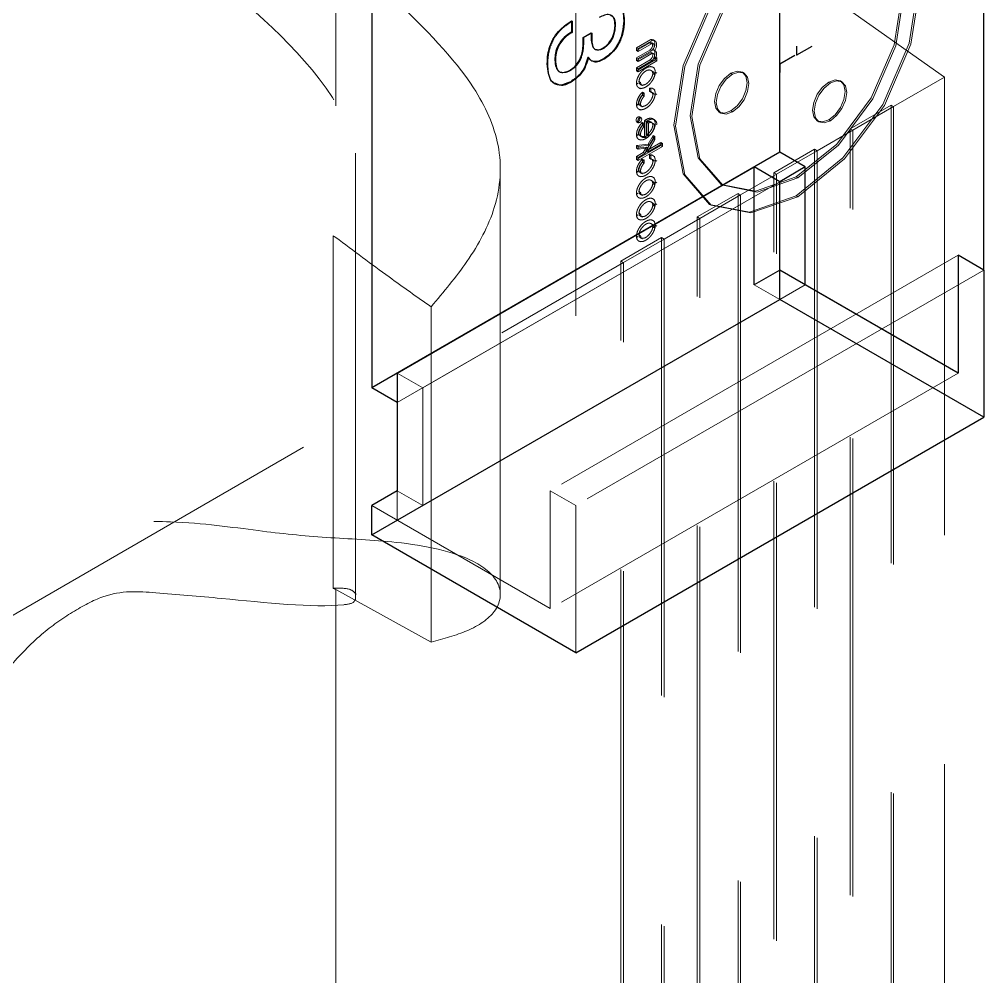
# Model space of a CAD drawing. Header units: millimetres. Extents: x 0 to 841, y 0 to 2287.
# Drawn here: x 584.614 to 587.288, y 232.459 to 235.114 of the extents above; entities that cross this region are included whole.
import ezdxf

# ---------------------------------------------------------------- set-up
doc = ezdxf.new("R2010")
doc.units = ezdxf.units.MM
doc.header["$PDSIZE"] = -1
doc.linetypes.add('HIDDEN', pattern=[1.905, 1.27, -0.635])

msp = doc.modelspace()

# ---------------------------------------------------------------- linework, layer by layer
at = {"color": 7, "linetype": 'Continuous', "lineweight": 25}
for p, q in [((586.7225, 234.7457), (586.7225, 236.5421)), ((587.2882, 234.4191), (587.2882, 236.2155)), ((585.5911, 235.8889), (585.5911, 234.0925)), ((586.1451, 235.1097), (586.1451, 235.079)), ((586.1451, 235.1097), (586.1465, 235.1089)), ((586.1465, 235.1089), (586.1465, 235.0781)), ((586.29, 235.1104), (586.2914, 235.1096)), ((586.1451, 235.079), (586.1465, 235.0781)), ((586.1776, 235.0642), (586.1996, 235.0769)), ((586.1996, 235.0769), (586.1996, 235.0609)), ((586.1996, 235.0769), (586.201, 235.0761)), ((586.201, 235.0761), (586.201, 235.0601)), ((586.1776, 235.0495), (586.1776, 235.0642)), ((586.1996, 235.0609), (586.201, 235.0601)), ((586.0988, 235.0013), (586.1002, 235.0005)), ((586.1915, 235.0094), (586.1903, 235.0087)), ((586.1903, 235.0087), (586.1917, 235.0079)), ((586.1929, 235.0085), (586.1917, 235.0079)), ((586.2355, 235.0053), (586.237, 235.0045)), ((586.1428, 234.9411), (586.1442, 234.9403)), ((586.7225, 234.7457), (585.5911, 234.0925)), ((586.7932, 234.7048), (586.7225, 234.7457)), ((585.6619, 234.1334), (586.6518, 234.7048)), ((586.6518, 234.3782), (586.6518, 234.7048)), ((586.7225, 234.664), (586.6518, 234.7048)), ((586.7932, 234.7048), (586.7225, 234.664)), ((586.7932, 234.3782), (586.7932, 234.7048)), ((586.7225, 234.419), (586.7225, 234.664)), ((587.2175, 234.4599), (587.2175, 234.1333)), ((587.2882, 234.4191), (587.2175, 234.4599)), ((586.7225, 234.419), (586.6518, 234.3782)), ((586.7225, 234.3374), (586.7225, 234.419)), ((587.2175, 234.1333), (586.7225, 234.419)), ((587.2882, 234.4191), (587.2882, 234.0108)), ((587.2175, 234.1333), (586.7932, 234.3782)), ((585.5911, 233.6843), (586.7225, 234.3374)), ((587.2882, 234.0108), (586.7225, 234.3374)), ((585.6619, 234.1334), (585.6619, 233.8067)), ((585.6619, 234.0517), (585.5911, 234.0925)), ((586.1568, 233.3577), (587.2882, 234.0108)), ((585.6619, 233.8067), (585.5911, 233.7659)), ((585.5911, 233.6843), (585.5911, 233.7659)), ((586.1568, 233.3577), (585.5911, 233.6843))]:
    msp.add_line(p, q, dxfattribs=at)
at = {"color": 7, "linetype": 'HIDDEN', "lineweight": 18}
for p, q in [((585.4913, 236.1443), (585.4913, 234.5094)), ((587.1798, 234.9539), (585.4913, 236.1443)), ((586.1568, 235.5624), (586.1568, 233.766)), ((586.179, 235.0634), (586.201, 235.0761)), ((586.2657, 235.0977), (586.2671, 235.0969)), ((586.1776, 235.0642), (586.179, 235.0634)), ((586.1776, 235.0495), (586.179, 235.0487)), ((586.179, 235.0487), (586.179, 235.0634)), ((586.3252, 235.0356), (586.3647, 235.0584)), ((586.3252, 235.0277), (586.362, 235.049)), ((586.3297, 235.033), (586.3692, 235.0558)), ((586.362, 235.049), (586.3665, 235.0464)), ((586.3647, 235.0584), (586.3692, 235.0558)), ((586.3721, 235.0467), (586.3675, 235.0493)), ((586.3762, 235.0551), (586.3717, 235.0577)), ((586.0848, 235.0388), (586.0863, 235.038)), ((586.2332, 235.0348), (586.2346, 235.034)), ((586.3252, 235.0356), (586.3252, 235.0277)), ((586.3252, 235.0356), (586.3297, 235.033)), ((586.3252, 235.0079), (586.362, 235.0291)), ((586.3252, 235.0277), (586.3297, 235.0251)), ((586.3252, 234.9998), (586.3632, 235.0217)), ((586.3297, 235.0251), (586.3665, 235.0464)), ((586.3297, 235.033), (586.3297, 235.0251)), ((586.3297, 235.0053), (586.3665, 235.0265)), ((586.362, 235.0291), (586.3665, 235.0265)), ((586.3632, 235.0217), (586.3677, 235.0191)), ((586.3726, 235.0191), (586.3681, 235.0217)), ((586.3712, 235.0304), (586.3757, 235.0278)), ((586.3767, 235.0273), (586.3722, 235.0299)), ((586.1915, 235.0094), (586.1929, 235.0085)), ((586.3252, 234.9998), (586.3252, 235.0079)), ((586.3252, 235.0079), (586.3297, 235.0053)), ((586.3252, 234.98), (586.3632, 235.002)), ((586.3772, 235.0016), (586.3252, 234.9716)), ((586.3252, 234.9998), (586.3297, 234.9972)), ((586.3297, 234.9972), (586.3677, 235.0191)), ((586.3297, 234.9972), (586.3297, 235.0053)), ((586.3297, 234.9774), (586.3677, 234.9994)), ((586.3818, 234.999), (586.3297, 234.969)), ((586.3632, 235.002), (586.3677, 234.9994)), ((586.3772, 235.0101), (586.3731, 235.0077)), ((586.3731, 235.0077), (586.3776, 235.0051)), ((586.3772, 235.0016), (586.3772, 235.0101)), ((586.3772, 235.0101), (586.3818, 235.0075)), ((586.3772, 235.0016), (586.3818, 234.999)), ((586.3818, 235.0075), (586.3776, 235.0051)), ((586.3818, 234.999), (586.3818, 235.0075)), ((586.0779, 234.9906), (586.0793, 234.9898)), ((586.1393, 234.9725), (586.1407, 234.9717)), ((586.3252, 234.9716), (586.3252, 234.98)), ((586.3252, 234.98), (586.3297, 234.9774)), ((586.3252, 234.9716), (586.3297, 234.969)), ((586.3297, 234.969), (586.3297, 234.9774)), ((586.3698, 234.9701), (586.3653, 234.9727)), ((586.3754, 234.9787), (586.3708, 234.9814)), ((586.3772, 234.9679), (586.3818, 234.9653)), ((586.6236, 234.9652), (586.619, 234.9678)), ((586.332, 234.9418), (586.3365, 234.9392)), ((586.3705, 234.964), (586.375, 234.9614)), ((586.587, 234.9646), (586.5916, 234.962)), ((586.8951, 234.9409), (586.8906, 234.9435)), ((587.0384, 234.8723), (587.1798, 234.9539)), ((587.1798, 234.9539), (587.1798, 230.9236)), ((586.3252, 234.9378), (586.3297, 234.9352)), ((586.3316, 234.9244), (586.3361, 234.9218)), ((586.3372, 234.933), (586.3417, 234.9304)), ((586.3609, 234.9147), (586.3609, 234.9236)), ((586.3609, 234.9236), (586.3654, 234.921)), ((586.3609, 234.9147), (586.3654, 234.912)), ((586.3654, 234.912), (586.3654, 234.921)), ((586.3763, 234.919), (586.3717, 234.9216)), ((586.8586, 234.9403), (586.8631, 234.9377)), ((586.3416, 234.9035), (586.3416, 234.9124)), ((586.3416, 234.9124), (586.3461, 234.9098)), ((586.3416, 234.9035), (586.3461, 234.9009)), ((586.3461, 234.9009), (586.3461, 234.9098)), ((586.3742, 234.9063), (586.3697, 234.909)), ((586.3772, 234.9088), (586.3818, 234.9061)), ((586.3252, 234.8787), (586.3297, 234.8761)), ((586.3316, 234.8652), (586.3361, 234.8626)), ((586.3371, 234.8739), (586.3416, 234.8713)), ((586.9182, 234.811), (587.0313, 234.8764)), ((586.9253, 234.807), (587.0384, 234.8723)), ((587.0313, 234.8764), (587.0313, 230.846)), ((587.0313, 234.8764), (587.0384, 234.8723)), ((587.0384, 234.8723), (587.0384, 230.8419)), ((586.3297, 234.8434), (586.3342, 234.8408)), ((586.3382, 234.8412), (586.3337, 234.8438)), ((586.3475, 234.7898), (586.3475, 234.8335)), ((586.3475, 234.8335), (586.352, 234.8309)), ((586.3754, 234.8357), (586.3709, 234.8383)), ((586.555, 234.8569), (586.5596, 234.8543)), ((586.587, 234.8601), (586.5916, 234.8575)), ((586.8586, 234.8358), (586.8631, 234.8332)), ((586.3257, 234.83), (586.3302, 234.8274)), ((586.3297, 234.8304), (586.3342, 234.8278)), ((586.3416, 234.8196), (586.3416, 234.8285)), ((586.3416, 234.8285), (586.3461, 234.8259)), ((586.3416, 234.8196), (586.3461, 234.817)), ((586.3461, 234.817), (586.3461, 234.8259)), ((586.352, 234.7872), (586.352, 234.8309)), ((586.3536, 234.7931), (586.3536, 234.8293)), ((586.3536, 234.8293), (586.3581, 234.8267)), ((586.3581, 234.7905), (586.3581, 234.8267)), ((586.3727, 234.8249), (586.3682, 234.8275)), ((586.3772, 234.8248), (586.3818, 234.8222)), ((586.8263, 234.7498), (586.9253, 234.807)), ((586.8266, 234.8327), (586.8311, 234.83)), ((586.9182, 234.811), (586.9253, 234.807)), ((586.9182, 230.7807), (586.9182, 234.811)), ((586.9253, 230.7766), (586.9253, 234.807)), ((586.3252, 234.7948), (586.3297, 234.7922)), ((586.3316, 234.7813), (586.3361, 234.7787)), ((586.3346, 234.7917), (586.3356, 234.7912)), ((586.3382, 234.7897), (586.3391, 234.7891)), ((586.3475, 234.7898), (586.352, 234.7872)), ((586.3512, 234.7489), (586.3712, 234.7835)), ((586.3536, 234.7931), (586.3581, 234.7905)), ((586.3557, 234.7463), (586.3757, 234.7809)), ((586.3572, 234.7679), (586.3712, 234.7923)), ((586.3617, 234.7653), (586.3757, 234.7897)), ((586.3712, 234.7835), (586.3712, 234.7923)), ((586.3712, 234.7923), (586.3757, 234.7897)), ((586.3712, 234.7835), (586.3757, 234.7809)), ((586.3757, 234.7809), (586.3757, 234.7897)), ((586.3572, 234.7679), (586.3252, 234.7642)), ((586.3252, 234.7253), (586.3926, 234.7642)), ((586.3252, 234.7642), (586.3252, 234.757)), ((586.3252, 234.7642), (586.3297, 234.7616)), ((586.3252, 234.757), (586.3527, 234.7602)), ((586.3252, 234.757), (586.3297, 234.7544)), ((586.3617, 234.7653), (586.3297, 234.7616)), ((586.3297, 234.7227), (586.3971, 234.7616)), ((586.3297, 234.7616), (586.3297, 234.7544)), ((586.3297, 234.7544), (586.3572, 234.7576)), ((586.3437, 234.7446), (586.3527, 234.7602)), ((586.3482, 234.742), (586.3572, 234.7576)), ((586.3926, 234.7728), (586.3512, 234.7489)), ((586.3527, 234.7602), (586.3572, 234.7576)), ((586.3971, 234.7702), (586.3557, 234.7463)), ((586.3572, 234.7679), (586.3617, 234.7653)), ((586.3926, 234.7642), (586.3926, 234.7728)), ((586.3926, 234.7728), (586.3971, 234.7702)), ((586.3926, 234.7642), (586.3971, 234.7616)), ((586.3971, 234.7616), (586.3971, 234.7702)), ((586.7061, 234.6886), (586.8192, 234.7539)), ((586.8192, 234.7539), (586.8192, 230.7236)), ((586.8192, 234.7539), (586.8263, 234.7498)), ((585.5457, 233.5041), (585.5457, 234.7435)), ((586.3437, 234.7446), (586.3252, 234.7339)), ((586.3252, 234.7339), (586.3252, 234.7253)), ((586.3252, 234.7339), (586.3297, 234.7313)), ((586.3482, 234.742), (586.3297, 234.7313)), ((586.3297, 234.7313), (586.3297, 234.7227)), ((586.3416, 234.718), (586.3416, 234.7269)), ((586.3416, 234.7269), (586.3461, 234.7243)), ((586.3437, 234.7446), (586.3482, 234.742)), ((586.3512, 234.7489), (586.3557, 234.7463)), ((586.3609, 234.7292), (586.3609, 234.7381)), ((586.3609, 234.7381), (586.3654, 234.7355)), ((586.3609, 234.7292), (586.3654, 234.7265)), ((586.3654, 234.7265), (586.3654, 234.7355)), ((586.3763, 234.7335), (586.3717, 234.7361)), ((586.7131, 234.6845), (586.8263, 234.7498)), ((586.8263, 234.7498), (586.8263, 230.7195)), ((586.3252, 234.7253), (586.3297, 234.7227)), ((586.3416, 234.718), (586.3461, 234.7154)), ((586.3461, 234.7154), (586.3461, 234.7243)), ((586.3742, 234.7208), (586.3697, 234.7235)), ((586.3772, 234.7233), (586.3818, 234.7206)), ((585.9468, 233.5191), (585.9468, 234.6994)), ((586.3252, 234.6932), (586.3297, 234.6906)), ((586.3316, 234.6797), (586.3361, 234.6771)), ((586.3371, 234.6884), (586.3416, 234.6858)), ((586.3754, 234.674), (586.3708, 234.6766)), ((586.6141, 234.6274), (586.7131, 234.6845)), ((586.7061, 234.6886), (586.7131, 234.6845)), ((586.7061, 230.6583), (586.7061, 234.6886)), ((586.7131, 230.6542), (586.7131, 234.6845)), ((586.7681, 234.6772), (586.7726, 234.6746)), ((586.7225, 234.664), (585.6619, 234.0517)), ((585.7326, 234.0925), (586.7225, 234.664)), ((586.3698, 234.6654), (586.3653, 234.668)), ((586.3705, 234.6592), (586.375, 234.6566)), ((586.3772, 234.6632), (586.3818, 234.6605)), ((586.5601, 234.6566), (586.5646, 234.654)), ((586.3252, 234.6331), (586.3297, 234.6305)), ((586.3316, 234.6196), (586.3361, 234.617)), ((586.332, 234.637), (586.3365, 234.6344)), ((586.3372, 234.6283), (586.3417, 234.6257)), ((586.4939, 234.5661), (586.6071, 234.6314)), ((586.501, 234.562), (586.6141, 234.6274)), ((586.6071, 234.6314), (586.6071, 230.6011)), ((586.6071, 234.6314), (586.6141, 234.6274)), ((586.6141, 234.6274), (586.6141, 230.597)), ((586.7681, 234.6249), (586.7726, 234.6223)), ((586.3698, 234.6053), (586.3653, 234.6079)), ((586.3705, 234.5991), (586.375, 234.5965)), ((586.3754, 234.6139), (586.3708, 234.6165)), ((586.3772, 234.6031), (586.3818, 234.6005)), ((586.5281, 234.6012), (586.5326, 234.5985)), ((586.3252, 234.573), (586.3297, 234.5704)), ((586.332, 234.5769), (586.3365, 234.5743)), ((586.3372, 234.5682), (586.3417, 234.5656)), ((586.4939, 234.5661), (586.501, 234.562)), ((586.4939, 230.5358), (586.4939, 234.5661)), ((586.3316, 234.5596), (586.3361, 234.5569)), ((586.3698, 234.5452), (586.3653, 234.5478)), ((586.3754, 234.5538), (586.3708, 234.5564)), ((586.3772, 234.543), (586.3818, 234.5404)), ((586.402, 234.5049), (586.501, 234.562)), ((586.501, 230.5317), (586.501, 234.562)), ((585.4838, 234.5138), (585.4838, 233.5367)), ((586.3252, 234.5129), (586.3297, 234.5103)), ((586.332, 234.5168), (586.3365, 234.5142)), ((586.3705, 234.539), (586.375, 234.5364)), ((586.2818, 234.4437), (586.3949, 234.509)), ((586.2889, 234.4396), (586.402, 234.5049)), ((586.3316, 234.4995), (586.3361, 234.4968)), ((586.3372, 234.5081), (586.3417, 234.5055)), ((586.3949, 234.509), (586.3949, 230.4786)), ((586.3949, 234.509), (586.402, 234.5049)), ((586.402, 234.5049), (586.402, 230.4746)), ((587.2175, 234.4599), (586.0861, 233.8068)), ((581.0026, 231.3879), (586.2889, 234.4396)), ((586.2818, 234.4437), (586.2889, 234.4396)), ((586.2818, 230.4133), (586.2818, 234.4437)), ((586.2889, 230.4092), (586.2889, 234.4396)), ((587.2882, 234.4191), (586.1568, 233.766)), ((586.7225, 234.3374), (586.6518, 234.3782)), ((586.7932, 234.3782), (586.7225, 234.3374)), ((585.7554, 234.3172), (585.7554, 233.3869)), ((585.7326, 234.0925), (585.6619, 234.1334)), ((587.2175, 234.1333), (586.0861, 233.4802)), ((585.7326, 234.0925), (585.7326, 233.7659)), ((585.6619, 233.7251), (585.6619, 233.8067)), ((585.7326, 233.7659), (585.6619, 233.8067)), ((586.1568, 233.766), (586.0861, 233.8068)), ((586.0861, 233.8068), (586.0861, 233.4802)), ((586.0861, 233.4802), (585.5911, 233.7659)), ((586.1568, 233.766), (586.1568, 233.3577)), ((586.0861, 233.4802), (585.6619, 233.7251)), ((585.4913, 233.5332), (585.4913, 231.8983)), ((585.7554, 233.3869), (585.4913, 233.5332))]:
    msp.add_line(p, q, dxfattribs=at)
at = {"color": 7, "linetype": 'Continuous'}
for p, q in [((586.7703, 235.0156), (586.7703, 235.0397)), ((586.7703, 235.0156), (586.8122, 235.0397)), ((586.7225, 234.9907), (586.7644, 235.0149)), ((586.7225, 234.9907), (586.7644, 235.0149)), ((586.7225, 234.9907), (586.7225, 234.9666)), ((586.7225, 234.9907), (586.7225, 234.9666))]:
    msp.add_line(p, q, dxfattribs=at)
at = {"color": 7, "linetype": 'HIDDEN', "lineweight": 18, "flags": 128}
for points in [[(586.7681, 235.4088), (586.8979, 235.4539), (587.0081, 235.4326), (587.0816, 235.3479), (587.1075, 235.2128), (587.0816, 235.0479), (587.0081, 234.8783), (586.8979, 234.7297), (586.7681, 234.6249)], [(586.7726, 235.4062), (586.9025, 235.4513), (587.0126, 235.4299), (587.0862, 235.3453), (587.112, 235.2102), (587.0862, 235.0453), (587.0126, 234.8757), (586.9025, 234.7271), (586.7726, 234.6223)], [(586.7681, 234.6249), (586.6382, 234.5798), (586.5281, 234.6012), (586.4545, 234.6858), (586.4286, 234.8209), (586.4545, 234.9858), (586.5281, 235.1555), (586.6382, 235.304), (586.7681, 235.4088)], [(586.7726, 234.6223), (586.6427, 234.5772), (586.5326, 234.5986), (586.459, 234.6832), (586.4332, 234.8183), (586.459, 234.9832), (586.5326, 235.1528), (586.6427, 235.3014), (586.7726, 235.4062)], [(586.7681, 235.3565), (586.8806, 235.3957), (586.9761, 235.3771), (587.0398, 235.3037), (587.0622, 235.1867), (587.0398, 235.0438), (586.9761, 234.8967), (586.8806, 234.768), (586.7681, 234.6772)], [(586.7726, 235.3539), (586.8852, 235.3931), (586.9806, 235.3745), (587.0443, 235.3011), (587.0667, 235.1841), (587.0443, 235.0411), (586.9806, 234.8941), (586.8852, 234.7654), (586.7726, 234.6746)], [(586.7681, 234.6772), (586.6555, 234.638), (586.5601, 234.6566), (586.4963, 234.73), (586.4739, 234.847), (586.4963, 234.99), (586.5601, 235.137), (586.6555, 235.2657), (586.7681, 235.3565)], [(586.7726, 234.6746), (586.66, 234.6354), (586.5646, 234.654), (586.5008, 234.7274), (586.4784, 234.8444), (586.5008, 234.9873), (586.5646, 235.1344), (586.66, 235.2631), (586.7726, 235.3539)], [(586.362, 235.0291), (586.3651, 235.0319), (586.3677, 235.0356), (586.3695, 235.0397), (586.3701, 235.0437), (586.3695, 235.047), (586.3677, 235.0492), (586.3651, 235.0499), (586.362, 235.049)], [(586.3712, 235.0304), (586.374, 235.0358), (586.3757, 235.0413), (586.3765, 235.0466), (586.376, 235.0513), (586.3745, 235.055), (586.372, 235.0576), (586.3686, 235.0587), (586.3647, 235.0584)], [(586.3757, 235.0278), (586.3785, 235.0332), (586.3803, 235.0387), (586.381, 235.044), (586.3806, 235.0487), (586.379, 235.0524), (586.3765, 235.0549), (586.3732, 235.0561), (586.3692, 235.0558)], [(586.3632, 235.002), (586.3661, 235.0048), (586.3685, 235.0084), (586.3701, 235.0123), (586.3706, 235.0162), (586.3701, 235.0193), (586.3685, 235.0215), (586.3661, 235.0223), (586.3632, 235.0217)], [(586.3665, 235.0265), (586.3697, 235.0293), (586.3723, 235.0329), (586.374, 235.0371), (586.3746, 235.0411), (586.374, 235.0444), (586.3723, 235.0465), (586.3697, 235.0472), (586.3665, 235.0464)], [(586.3731, 235.0077), (586.3747, 235.0114), (586.3758, 235.0151), (586.3764, 235.0187), (586.3764, 235.022), (586.3759, 235.0249), (586.3748, 235.0273), (586.3732, 235.0292), (586.3712, 235.0304)], [(586.3776, 235.0051), (586.3792, 235.0088), (586.3804, 235.0125), (586.3809, 235.016), (586.3809, 235.0194), (586.3804, 235.0223), (586.3793, 235.0247), (586.3777, 235.0266), (586.3757, 235.0278)], [(586.3677, 234.9994), (586.3706, 235.0021), (586.373, 235.0058), (586.3746, 235.0097), (586.3752, 235.0135), (586.3746, 235.0167), (586.373, 235.0189), (586.3706, 235.0197), (586.3677, 235.0191)], [(586.587, 234.9646), (586.6044, 234.9706), (586.619, 234.9678), (586.6288, 234.9565), (586.6323, 234.9385), (586.6288, 234.9165), (586.619, 234.8939), (586.6044, 234.8741), (586.587, 234.8601)], [(586.5916, 234.962), (586.6089, 234.968), (586.6236, 234.9652), (586.6334, 234.9539), (586.6368, 234.9359), (586.6334, 234.9139), (586.6236, 234.8913), (586.6089, 234.8715), (586.5916, 234.8575)], [(586.587, 234.8601), (586.5697, 234.8541), (586.555, 234.8569), (586.5452, 234.8682), (586.5418, 234.8862), (586.5452, 234.9082), (586.555, 234.9308), (586.5697, 234.9506), (586.587, 234.9646)], [(586.5916, 234.8575), (586.5742, 234.8515), (586.5596, 234.8543), (586.5498, 234.8656), (586.5463, 234.8836), (586.5498, 234.9056), (586.5596, 234.9282), (586.5742, 234.948), (586.5916, 234.962)], [(586.8586, 234.9403), (586.8759, 234.9464), (586.8906, 234.9435), (586.9004, 234.9322), (586.9038, 234.9142), (586.9004, 234.8922), (586.8906, 234.8696), (586.8759, 234.8498), (586.8586, 234.8358)], [(586.8631, 234.9377), (586.8804, 234.9437), (586.8951, 234.9409), (586.9049, 234.9296), (586.9083, 234.9116), (586.9049, 234.8896), (586.8951, 234.867), (586.8804, 234.8472), (586.8631, 234.8332)], [(586.8586, 234.8358), (586.8412, 234.8298), (586.8266, 234.8327), (586.8168, 234.8439), (586.8133, 234.862), (586.8168, 234.8839), (586.8266, 234.9066), (586.8412, 234.9264), (586.8586, 234.9403)], [(586.8631, 234.8332), (586.8458, 234.8272), (586.8311, 234.83), (586.8213, 234.8413), (586.8178, 234.8593), (586.8213, 234.8813), (586.8311, 234.9039), (586.8458, 234.9238), (586.8631, 234.9377)], [(586.3297, 234.8304), (586.3275, 234.8296), (586.3257, 234.83), (586.3244, 234.8314), (586.324, 234.8336), (586.3244, 234.8364), (586.3257, 234.8392), (586.3275, 234.8417), (586.3297, 234.8434)], [(586.3342, 234.8278), (586.332, 234.827), (586.3302, 234.8274), (586.329, 234.8288), (586.3285, 234.831), (586.329, 234.8338), (586.3302, 234.8366), (586.332, 234.8391), (586.3342, 234.8408)], [(586.3297, 234.8434), (586.3318, 234.8442), (586.3337, 234.8438), (586.3349, 234.8424), (586.3353, 234.8402), (586.3349, 234.8374), (586.3337, 234.8346), (586.3318, 234.8321), (586.3297, 234.8304)], [(586.3342, 234.8408), (586.3364, 234.8416), (586.3382, 234.8412), (586.3394, 234.8398), (586.3399, 234.8376), (586.3394, 234.8348), (586.3382, 234.832), (586.3364, 234.8295), (586.3342, 234.8278)]]:
    msp.add_lwpolyline(points, dxfattribs=at)
at = {"color": 7, "linetype": 'HIDDEN', "lineweight": 18}
for points, knots in [([(585.7554, 234.3172), (585.7903, 234.3584), (585.8646, 234.4463), (585.9449, 234.5971), (585.956, 234.7626), (585.8664, 234.9628), (585.6725, 235.151), (585.4621, 235.3678), (585.2693, 235.5873), (585.0795, 235.7783), (584.8489, 235.8831), (584.6471, 235.9386), (584.4533, 235.9491), (584.3516, 235.9374), (584.3034, 235.9319)], [0, 0, 0, 0, 0.0611078, 0.1301362, 0.2065419, 0.2794709, 0.4008532, 0.5009215, 0.6029414, 0.7194654, 0.7906149, 0.8609873, 0.9340836, 1, 1, 1, 1]), ([(584.5862, 235.7687), (584.6152, 235.7601), (584.6706, 235.7438), (584.7629, 235.6754), (584.8738, 235.568), (585.002, 235.4055), (585.2208, 235.1612), (585.4618, 234.9778), (585.5462, 234.7636), (585.5522, 234.6794), (585.5306, 234.5941), (585.5005, 234.5425), (585.4838, 234.5138)], [0, 0, 0, 0, 0.071632, 0.136705, 0.203289, 0.33488, 0.496652, 0.799182, 0.85081, 0.893863, 0.940949, 1, 1, 1, 1]), ([(586.0863, 235.038), (586.0898, 235.0467), (586.0969, 235.0641), (586.1188, 235.0903), (586.136, 235.1018), (586.1465, 235.1089)], [0, 0, 0, 0, 0.2794745, 0.5594954, 1, 1, 1, 1]), ([(586.2671, 235.0969), (586.2668, 235.1043), (586.2662, 235.1184), (586.2571, 235.1232), (586.2529, 235.1254)], [0, 0, 0, 0, 0.5263545, 1, 1, 1, 1]), ([(586.2346, 235.034), (586.2399, 235.0379), (586.2503, 235.0457), (586.2648, 235.0701), (586.2662, 235.0867), (586.2671, 235.0969)], [0, 0, 0, 0, 0.281079, 0.560309, 1, 1, 1, 1]), ([(586.1407, 234.9717), (586.1451, 234.9745), (586.1538, 234.9801), (586.1658, 234.994), (586.1776, 235.0186), (586.1784, 235.0363), (586.179, 235.0487)], [0, 0, 0, 0, 0.18739, 0.374072, 0.56088, 1, 1, 1, 1]), ([(586.0793, 234.9898), (586.0795, 234.9984), (586.0797, 235.0137), (586.0843, 235.0306), (586.0863, 235.038)], [0, 0, 0, 0, 0.560492, 1, 1, 1, 1]), ([(586.215, 235.0303), (586.2173, 235.0297), (586.223, 235.0281), (586.2303, 235.0317), (586.2346, 235.034)], [0, 0, 0, 0, 0.3919437, 1, 1, 1, 1]), ([(586.2049, 234.9978), (586.2028, 234.9985), (586.1977, 235.0003), (586.1947, 235.0054), (586.1929, 235.0085)], [0, 0, 0, 0, 0.393488, 1, 1, 1, 1]), ([(586.1067, 234.9347), (586.101, 234.9365), (586.0822, 234.9426), (586.0805, 234.9704), (586.0793, 234.9898)], [0, 0, 0, 0, 0.302062, 1, 1, 1, 1]), ([(586.1169, 234.9676), (586.1199, 234.9669), (586.127, 234.9652), (586.1357, 234.9693), (586.1407, 234.9717)], [0, 0, 0, 0, 0.417961, 1, 1, 1, 1]), ([(586.3252, 234.9378), (586.3253, 234.9395), (586.3255, 234.943), (586.3271, 234.9495), (586.3304, 234.9571), (586.3357, 234.9654), (586.3429, 234.9733), (586.3512, 234.9795), (586.3596, 234.9829), (586.3667, 234.9833), (586.372, 234.9811), (586.3753, 234.9773), (586.377, 234.9728), (586.3772, 234.9694), (586.3772, 234.9679)], [0, 0, 0, 0, 0.0537844, 0.1178061, 0.1942591, 0.2846742, 0.3882046, 0.5, 0.6117954, 0.7153258, 0.8057409, 0.8821939, 0.9462156, 1, 1, 1, 1]), ([(586.3772, 234.9679), (586.3772, 234.9663), (586.377, 234.9627), (586.3753, 234.9563), (586.372, 234.9487), (586.3667, 234.9404), (586.3596, 234.9325), (586.3512, 234.9263), (586.3429, 234.9228), (586.3357, 234.9225), (586.3304, 234.9246), (586.3271, 234.9285), (586.3255, 234.933), (586.3253, 234.9363), (586.3252, 234.9378)], [0, 0, 0, 0, 0.053784, 0.117806, 0.194259, 0.284674, 0.388205, 0.5, 0.611795, 0.715326, 0.805741, 0.882194, 0.946216, 1, 1, 1, 1]), ([(586.332, 234.9418), (586.3324, 234.9443), (586.3332, 234.9497), (586.3379, 234.9582), (586.344, 234.9659), (586.3512, 234.9717), (586.3584, 234.9742), (586.3645, 234.9735), (586.3693, 234.9705), (586.3701, 234.9661), (586.3705, 234.964)], [0, 0, 0, 0, 0.111736, 0.23533, 0.367087, 0.5, 0.632913, 0.76467, 0.888264, 1, 1, 1, 1]), ([(586.3697, 234.9699), (586.3711, 234.9692), (586.3739, 234.9677), (586.3746, 234.9635), (586.375, 234.9614)], [0, 0, 0, 0, 0.480408, 1, 1, 1, 1]), ([(586.3705, 234.964), (586.3701, 234.9614), (586.3693, 234.9561), (586.3645, 234.9475), (586.3584, 234.9399), (586.3512, 234.934), (586.344, 234.9316), (586.3379, 234.9322), (586.3332, 234.9352), (586.3324, 234.9397), (586.332, 234.9418)], [0, 0, 0, 0, 0.111736, 0.23533, 0.367087, 0.5, 0.632913, 0.76467, 0.888264, 1, 1, 1, 1]), ([(586.3609, 234.9147), (586.3625, 234.9144), (586.3657, 234.9139), (586.3691, 234.9108), (586.3709, 234.906), (586.3699, 234.8995), (586.3669, 234.8925), (586.3625, 234.8857), (586.3572, 234.8797), (586.3512, 234.8751), (586.3453, 234.8728), (586.3399, 234.8727), (586.3355, 234.8744), (586.3325, 234.8779), (586.3316, 234.8834), (586.3333, 234.8901), (586.3367, 234.8971), (586.3399, 234.9013), (586.3416, 234.9035)], [0, 0, 0, 0, 0.06591, 0.127752, 0.184575, 0.240344, 0.300579, 0.365486, 0.4327, 0.5, 0.5673, 0.634514, 0.699421, 0.759656, 0.815425, 0.872248, 0.93409, 1, 1, 1, 1]), ([(586.3418, 234.9306), (586.3404, 234.9313), (586.3375, 234.9328), (586.3369, 234.937), (586.3365, 234.9392)], [0, 0, 0, 0, 0.480408, 1, 1, 1, 1]), ([(586.3609, 234.9236), (586.3634, 234.9237), (586.3684, 234.9241), (586.3737, 234.9206), (586.3767, 234.9153), (586.3771, 234.9109), (586.3772, 234.9088)], [0, 0, 0, 0, 0.289345, 0.578702, 0.796119, 1, 1, 1, 1]), ([(586.3252, 234.8787), (586.3255, 234.8817), (586.3261, 234.888), (586.3314, 234.9006), (586.3377, 234.9079), (586.3416, 234.9124)], [0, 0, 0, 0, 0.2623262, 0.5452295, 1, 1, 1, 1]), ([(586.3772, 234.9088), (586.3772, 234.9071), (586.377, 234.9036), (586.3753, 234.8971), (586.372, 234.8895), (586.3667, 234.8812), (586.3596, 234.8733), (586.3512, 234.8671), (586.3429, 234.8637), (586.3357, 234.8633), (586.3304, 234.8655), (586.3271, 234.8693), (586.3255, 234.8738), (586.3253, 234.8772), (586.3252, 234.8787)], [0, 0, 0, 0, 0.053784, 0.117806, 0.194259, 0.284674, 0.388205, 0.5, 0.611795, 0.715326, 0.805741, 0.882194, 0.946216, 1, 1, 1, 1]), ([(586.3297, 234.8761), (586.33, 234.8791), (586.3306, 234.8854), (586.3359, 234.898), (586.3422, 234.9053), (586.3461, 234.9098)], [0, 0, 0, 0, 0.2623262, 0.5452295, 1, 1, 1, 1]), ([(586.3417, 234.8715), (586.3412, 234.8717), (586.3393, 234.8724), (586.3371, 234.8754), (586.3361, 234.8807), (586.3378, 234.8875), (586.3413, 234.8945), (586.3444, 234.8987), (586.3461, 234.9009)], [0, 0, 0, 0, 0.0709928, 0.2571635, 0.4295292, 0.6051532, 0.7962911, 1, 1, 1, 1]), ([(586.3654, 234.912), (586.367, 234.9117), (586.3701, 234.9112), (586.3732, 234.909), (586.3738, 234.9067), (586.374, 234.9061)], [0, 0, 0, 0, 0.446725, 0.865882, 1, 1, 1, 1]), ([(586.3475, 234.8335), (586.3515, 234.8359), (586.3597, 234.8407), (586.3692, 234.84), (586.3744, 234.8357), (586.3768, 234.8309), (586.3771, 234.8268), (586.3772, 234.8248)], [0, 0, 0, 0, 0.284269, 0.585299, 0.73536, 0.873926, 1, 1, 1, 1]), ([(586.352, 234.8309), (586.356, 234.8333), (586.3643, 234.8381), (586.3737, 234.8374), (586.3789, 234.8331), (586.3813, 234.8283), (586.3816, 234.8242), (586.3818, 234.8222)], [0, 0, 0, 0, 0.284269, 0.585299, 0.73536, 0.873926, 1, 1, 1, 1]), ([(586.3252, 234.7948), (586.3255, 234.7978), (586.3261, 234.8041), (586.3314, 234.8167), (586.3377, 234.824), (586.3416, 234.8285)], [0, 0, 0, 0, 0.262326, 0.54523, 1, 1, 1, 1]), ([(586.3772, 234.8248), (586.3772, 234.8232), (586.377, 234.8196), (586.3753, 234.8132), (586.372, 234.8056), (586.3667, 234.7973), (586.3596, 234.7894), (586.3512, 234.7832), (586.3429, 234.7798), (586.3357, 234.7794), (586.3304, 234.7816), (586.3271, 234.7854), (586.3255, 234.7899), (586.3253, 234.7932), (586.3252, 234.7948)], [0, 0, 0, 0, 0.053784, 0.117806, 0.194259, 0.284674, 0.388205, 0.5, 0.611795, 0.715326, 0.805741, 0.882194, 0.946216, 1, 1, 1, 1]), ([(586.3297, 234.7922), (586.33, 234.7952), (586.3306, 234.8014), (586.3359, 234.8141), (586.3422, 234.8214), (586.3461, 234.8259)], [0, 0, 0, 0, 0.262326, 0.54523, 1, 1, 1, 1]), ([(586.3475, 234.7898), (586.344, 234.7892), (586.3389, 234.7884), (586.3342, 234.7917), (586.332, 234.7955), (586.3318, 234.801), (586.3338, 234.8073), (586.3371, 234.8137), (586.34, 234.8176), (586.3416, 234.8196)], [0, 0, 0, 0, 0.267845, 0.395145, 0.51294, 0.624534, 0.740912, 0.866836, 1, 1, 1, 1]), ([(586.352, 234.7872), (586.3486, 234.7866), (586.3435, 234.7858), (586.3387, 234.7891), (586.3365, 234.7929), (586.3364, 234.7984), (586.3383, 234.8046), (586.3416, 234.8111), (586.3446, 234.815), (586.3461, 234.817)], [0, 0, 0, 0, 0.267845, 0.395145, 0.51294, 0.624534, 0.740912, 0.866836, 1, 1, 1, 1]), ([(586.3536, 234.8293), (586.3558, 234.8299), (586.3601, 234.8313), (586.3654, 234.83), (586.3693, 234.8269), (586.371, 234.8212), (586.3693, 234.8136), (586.3654, 234.8059), (586.3601, 234.7985), (586.3558, 234.7949), (586.3536, 234.7931)], [0, 0, 0, 0, 0.133809, 0.265222, 0.38803, 0.5, 0.61197, 0.734778, 0.866191, 1, 1, 1, 1]), ([(586.3581, 234.8267), (586.3603, 234.8274), (586.3641, 234.8287), (586.3672, 234.8277), (586.3685, 234.8273)], [0, 0, 0, 0, 0.577759, 1, 1, 1, 1]), ([(586.3714, 234.8256), (586.3722, 234.825), (586.3742, 234.8236), (586.3755, 234.8185), (586.3738, 234.811), (586.3699, 234.8033), (586.3646, 234.7959), (586.3603, 234.7923), (586.3581, 234.7905)], [0, 0, 0, 0, 0.102796, 0.266954, 0.431112, 0.61116, 0.803824, 1, 1, 1, 1]), ([(586.3252, 234.6932), (586.3255, 234.6962), (586.3261, 234.7025), (586.3314, 234.7151), (586.3377, 234.7224), (586.3416, 234.7269)], [0, 0, 0, 0, 0.262326, 0.545229, 1, 1, 1, 1]), ([(586.3609, 234.7292), (586.3625, 234.7289), (586.3657, 234.7284), (586.3691, 234.7253), (586.3709, 234.7205), (586.3699, 234.714), (586.3669, 234.707), (586.3625, 234.7002), (586.3572, 234.6942), (586.3512, 234.6896), (586.3453, 234.6873), (586.3399, 234.6872), (586.3355, 234.6889), (586.3325, 234.6924), (586.3316, 234.6979), (586.3333, 234.7046), (586.3367, 234.7116), (586.3399, 234.7158), (586.3416, 234.718)], [0, 0, 0, 0, 0.06591, 0.127752, 0.184575, 0.240344, 0.300579, 0.365486, 0.4327, 0.5, 0.5673, 0.634514, 0.699421, 0.759656, 0.815425, 0.872248, 0.93409, 1, 1, 1, 1]), ([(586.3609, 234.7381), (586.3634, 234.7382), (586.3684, 234.7386), (586.3737, 234.7351), (586.3767, 234.7298), (586.3771, 234.7254), (586.3772, 234.7233)], [0, 0, 0, 0, 0.289345, 0.578702, 0.796119, 1, 1, 1, 1]), ([(586.3654, 234.7265), (586.367, 234.7262), (586.3701, 234.7257), (586.3732, 234.7235), (586.3738, 234.7212), (586.374, 234.7206)], [0, 0, 0, 0, 0.446725, 0.865882, 1, 1, 1, 1]), ([(586.3772, 234.7233), (586.3772, 234.7216), (586.377, 234.7181), (586.3753, 234.7116), (586.372, 234.704), (586.3667, 234.6957), (586.3596, 234.6878), (586.3512, 234.6816), (586.3429, 234.6782), (586.3357, 234.6778), (586.3304, 234.68), (586.3271, 234.6838), (586.3255, 234.6883), (586.3253, 234.6917), (586.3252, 234.6932)], [0, 0, 0, 0, 0.053784, 0.117806, 0.194259, 0.284674, 0.388205, 0.5, 0.611795, 0.715326, 0.805741, 0.882194, 0.946216, 1, 1, 1, 1]), ([(586.3297, 234.6906), (586.33, 234.6936), (586.3306, 234.6999), (586.3359, 234.7125), (586.3422, 234.7198), (586.3461, 234.7243)], [0, 0, 0, 0, 0.262326, 0.545229, 1, 1, 1, 1]), ([(586.3417, 234.686), (586.3412, 234.6862), (586.3393, 234.6869), (586.3371, 234.6899), (586.3361, 234.6952), (586.3378, 234.702), (586.3413, 234.709), (586.3444, 234.7132), (586.3461, 234.7154)], [0, 0, 0, 0, 0.070993, 0.257163, 0.429529, 0.605153, 0.796291, 1, 1, 1, 1]), ([(586.3252, 234.6331), (586.3253, 234.6347), (586.3255, 234.6383), (586.3271, 234.6447), (586.3304, 234.6523), (586.3357, 234.6606), (586.3429, 234.6685), (586.3512, 234.6747), (586.3596, 234.6782), (586.3667, 234.6786), (586.372, 234.6764), (586.3753, 234.6725), (586.377, 234.6681), (586.3772, 234.6647), (586.3772, 234.6632)], [0, 0, 0, 0, 0.0537844, 0.1178061, 0.1942591, 0.2846742, 0.3882046, 0.5, 0.6117954, 0.7153258, 0.8057409, 0.8821939, 0.9462156, 1, 1, 1, 1]), ([(586.3772, 234.6632), (586.3772, 234.6615), (586.377, 234.658), (586.3753, 234.6515), (586.372, 234.6439), (586.3667, 234.6356), (586.3596, 234.6277), (586.3512, 234.6215), (586.3429, 234.6181), (586.3357, 234.6177), (586.3304, 234.6199), (586.3271, 234.6237), (586.3255, 234.6282), (586.3253, 234.6316), (586.3252, 234.6331)], [0, 0, 0, 0, 0.053784, 0.117806, 0.194259, 0.284674, 0.388205, 0.5, 0.611795, 0.715326, 0.805741, 0.882194, 0.946216, 1, 1, 1, 1]), ([(586.332, 234.637), (586.3324, 234.6396), (586.3332, 234.645), (586.3379, 234.6535), (586.344, 234.6611), (586.3512, 234.667), (586.3584, 234.6694), (586.3645, 234.6688), (586.3693, 234.6658), (586.3701, 234.6614), (586.3705, 234.6592)], [0, 0, 0, 0, 0.111736, 0.23533, 0.367087, 0.5, 0.632913, 0.76467, 0.888264, 1, 1, 1, 1]), ([(586.3705, 234.6592), (586.3701, 234.6567), (586.3693, 234.6513), (586.3645, 234.6428), (586.3584, 234.6352), (586.3512, 234.6293), (586.344, 234.6268), (586.3379, 234.6275), (586.3332, 234.6305), (586.3324, 234.6349), (586.332, 234.637)], [0, 0, 0, 0, 0.111736, 0.23533, 0.367087, 0.5, 0.632913, 0.76467, 0.888264, 1, 1, 1, 1]), ([(586.3697, 234.6652), (586.3711, 234.6645), (586.3739, 234.6629), (586.3746, 234.6588), (586.375, 234.6566)], [0, 0, 0, 0, 0.480408, 1, 1, 1, 1]), ([(586.3418, 234.6259), (586.3404, 234.6266), (586.3375, 234.6281), (586.3369, 234.6323), (586.3365, 234.6344)], [0, 0, 0, 0, 0.480408, 1, 1, 1, 1]), ([(586.3252, 234.573), (586.3253, 234.5747), (586.3255, 234.5782), (586.3271, 234.5846), (586.3304, 234.5922), (586.3357, 234.6005), (586.3429, 234.6084), (586.3512, 234.6146), (586.3596, 234.6181), (586.3667, 234.6185), (586.372, 234.6163), (586.3753, 234.6124), (586.377, 234.608), (586.3772, 234.6046), (586.3772, 234.6031)], [0, 0, 0, 0, 0.0537844, 0.1178061, 0.1942591, 0.2846742, 0.3882046, 0.5, 0.6117954, 0.7153258, 0.8057409, 0.8821939, 0.9462156, 1, 1, 1, 1]), ([(586.3772, 234.6031), (586.3772, 234.6014), (586.377, 234.5979), (586.3753, 234.5914), (586.372, 234.5838), (586.3667, 234.5755), (586.3596, 234.5676), (586.3512, 234.5614), (586.3429, 234.558), (586.3357, 234.5576), (586.3304, 234.5598), (586.3271, 234.5637), (586.3255, 234.5681), (586.3253, 234.5715), (586.3252, 234.573)], [0, 0, 0, 0, 0.053784, 0.117806, 0.194259, 0.284674, 0.388205, 0.5, 0.611795, 0.715326, 0.805741, 0.882194, 0.946216, 1, 1, 1, 1]), ([(586.332, 234.5769), (586.3324, 234.5795), (586.3332, 234.5849), (586.3379, 234.5934), (586.344, 234.601), (586.3512, 234.6069), (586.3584, 234.6094), (586.3645, 234.6087), (586.3693, 234.6057), (586.3701, 234.6013), (586.3705, 234.5991)], [0, 0, 0, 0, 0.111736, 0.23533, 0.367087, 0.5, 0.632913, 0.76467, 0.888264, 1, 1, 1, 1]), ([(586.3705, 234.5991), (586.3701, 234.5966), (586.3693, 234.5912), (586.3645, 234.5827), (586.3584, 234.5751), (586.3512, 234.5692), (586.344, 234.5667), (586.3379, 234.5674), (586.3332, 234.5704), (586.3324, 234.5748), (586.332, 234.5769)], [0, 0, 0, 0, 0.111736, 0.23533, 0.367087, 0.5, 0.632913, 0.76467, 0.888264, 1, 1, 1, 1]), ([(586.3697, 234.6051), (586.3711, 234.6044), (586.3739, 234.6028), (586.3746, 234.5987), (586.375, 234.5965)], [0, 0, 0, 0, 0.480408, 1, 1, 1, 1]), ([(586.3418, 234.5658), (586.3404, 234.5665), (586.3375, 234.568), (586.3369, 234.5722), (586.3365, 234.5743)], [0, 0, 0, 0, 0.480408, 1, 1, 1, 1]), ([(586.3252, 234.5129), (586.3253, 234.5146), (586.3255, 234.5181), (586.3271, 234.5245), (586.3304, 234.5321), (586.3357, 234.5404), (586.3429, 234.5483), (586.3512, 234.5545), (586.3596, 234.558), (586.3667, 234.5584), (586.372, 234.5562), (586.3753, 234.5523), (586.377, 234.5479), (586.3772, 234.5445), (586.3772, 234.543)], [0, 0, 0, 0, 0.053784, 0.117806, 0.194259, 0.284674, 0.388205, 0.5, 0.611795, 0.715326, 0.805741, 0.882194, 0.946216, 1, 1, 1, 1]), ([(586.3772, 234.543), (586.3772, 234.5413), (586.377, 234.5378), (586.3753, 234.5313), (586.372, 234.5237), (586.3667, 234.5154), (586.3596, 234.5075), (586.3512, 234.5013), (586.3429, 234.4979), (586.3357, 234.4975), (586.3304, 234.4997), (586.3271, 234.5036), (586.3255, 234.508), (586.3253, 234.5114), (586.3252, 234.5129)], [0, 0, 0, 0, 0.053784, 0.117806, 0.194259, 0.284674, 0.388205, 0.5, 0.611795, 0.715326, 0.805741, 0.882194, 0.946216, 1, 1, 1, 1]), ([(586.332, 234.5168), (586.3324, 234.5194), (586.3332, 234.5248), (586.3379, 234.5333), (586.344, 234.5409), (586.3512, 234.5468), (586.3584, 234.5493), (586.3645, 234.5486), (586.3693, 234.5456), (586.3701, 234.5412), (586.3705, 234.539)], [0, 0, 0, 0, 0.111736, 0.23533, 0.367087, 0.5, 0.632913, 0.76467, 0.888264, 1, 1, 1, 1]), ([(586.3697, 234.545), (586.3711, 234.5443), (586.3739, 234.5427), (586.3746, 234.5386), (586.375, 234.5364)], [0, 0, 0, 0, 0.480408, 1, 1, 1, 1]), ([(585.4913, 234.5094), (585.4899, 234.5102), (585.4874, 234.5117), (585.4849, 234.5132), (585.4838, 234.5138)], [0, 0, 0, 0, 0.56, 1, 1, 1, 1]), ([(586.3705, 234.539), (586.3701, 234.5365), (586.3693, 234.5311), (586.3645, 234.5226), (586.3584, 234.515), (586.3512, 234.5091), (586.344, 234.5066), (586.3379, 234.5073), (586.3332, 234.5103), (586.3324, 234.5147), (586.332, 234.5168)], [0, 0, 0, 0, 0.111736, 0.23533, 0.367087, 0.5, 0.632913, 0.76467, 0.888264, 1, 1, 1, 1]), ([(586.3418, 234.5057), (586.3404, 234.5064), (586.3375, 234.5079), (586.3369, 234.5121), (586.3365, 234.5142)], [0, 0, 0, 0, 0.480408, 1, 1, 1, 1]), ([(585.4913, 234.5094), (585.5405, 234.4724), (585.6284, 234.4064), (585.7166, 234.3444), (585.7554, 234.3172)], [0, 0, 0, 0, 0.559981, 1, 1, 1, 1]), ([(585.7554, 233.3869), (585.7903, 233.3965), (585.8646, 233.4169), (585.9449, 233.4713), (585.956, 233.5493), (585.8664, 233.6292), (585.6725, 233.6685), (585.4621, 233.6755), (585.2693, 233.6956), (585.0795, 233.7244), (584.8489, 233.7213), (584.6471, 233.6763), (584.4533, 233.6007), (584.3516, 233.5204), (584.3034, 233.4823)], [0, 0, 0, 0, 0.061108, 0.130136, 0.206542, 0.279471, 0.400853, 0.500921, 0.602941, 0.719465, 0.790615, 0.860987, 0.934084, 1, 1, 1, 1]), ([(585.5442, 233.505), (585.5439, 233.5038), (585.5423, 233.4949), (585.4527, 233.4794), (585.2227, 233.5047), (585.0017, 233.5238), (584.8738, 233.533), (584.7629, 233.4733), (584.6706, 233.41), (584.6152, 233.3503), (584.5862, 233.319)], [0, 0, 0, 0, 0.010033, 0.070104, 0.422116, 0.610347, 0.763461, 0.840935, 0.916651, 1, 1, 1, 1]), ([(585.4838, 233.5367), (585.501, 233.537), (585.5321, 233.5376), (585.5432, 233.5252), (585.5481, 233.5197)], [0, 0, 0, 0, 0.556366, 1, 1, 1, 1]), ([(585.4838, 233.5367), (585.4852, 233.5361), (585.4877, 233.5349), (585.4902, 233.5338), (585.4913, 233.5332)], [0, 0, 0, 0, 0.56, 1, 1, 1, 1])]:
    msp.add_open_spline(points, degree=3, knots=knots, dxfattribs=at)
at = {"color": 7, "linetype": 'Continuous', "lineweight": 25}
for points, knots in [([(586.2216, 235.1486), (586.2319, 235.1536), (586.2522, 235.1637), (586.2772, 235.1589), (586.2884, 235.1372), (586.2895, 235.1193), (586.29, 235.1104)], [0, 0, 0, 0, 0.280713, 0.558959, 0.779032, 1, 1, 1, 1]), ([(586.2668, 235.1565), (586.2707, 235.1561), (586.2818, 235.1552), (586.2896, 235.1358), (586.2908, 235.1183), (586.2914, 235.1096)], [0, 0, 0, 0, 0.221043, 0.609731, 1, 1, 1, 1]), ([(586.2657, 235.0977), (586.2652, 235.1049), (586.2644, 235.1192), (586.2522, 235.1288), (586.2366, 235.1266), (586.2266, 235.1216), (586.2216, 235.1191)], [0, 0, 0, 0, 0.280338, 0.55806, 0.778671, 1, 1, 1, 1]), ([(586.0848, 235.0388), (586.0884, 235.0475), (586.0955, 235.0649), (586.1174, 235.0911), (586.1346, 235.1027), (586.1451, 235.1097)], [0, 0, 0, 0, 0.2794745, 0.5594954, 1, 1, 1, 1]), ([(586.29, 235.1104), (586.2893, 235.0999), (586.2877, 235.0788), (586.2758, 235.0461), (586.2561, 235.0203), (586.2424, 235.0103), (586.2355, 235.0053)], [0, 0, 0, 0, 0.280832, 0.559816, 0.77948, 1, 1, 1, 1]), ([(586.2914, 235.1096), (586.2907, 235.099), (586.2891, 235.078), (586.2772, 235.0452), (586.2575, 235.0195), (586.2438, 235.0095), (586.237, 235.0045)], [0, 0, 0, 0, 0.280832, 0.559816, 0.77948, 1, 1, 1, 1]), ([(586.1451, 235.079), (586.1383, 235.0744), (586.1248, 235.0655), (586.1077, 235.0437), (586.0996, 235.0204), (586.0991, 235.0077), (586.0988, 235.0013)], [0, 0, 0, 0, 0.280929, 0.559406, 0.779167, 1, 1, 1, 1]), ([(586.1465, 235.0781), (586.1397, 235.0736), (586.1262, 235.0646), (586.1091, 235.0429), (586.1011, 235.0195), (586.1005, 235.0069), (586.1002, 235.0005)], [0, 0, 0, 0, 0.280929, 0.559406, 0.779167, 1, 1, 1, 1]), ([(586.2332, 235.0348), (586.2385, 235.0387), (586.2489, 235.0466), (586.2634, 235.0709), (586.2648, 235.0875), (586.2657, 235.0977)], [0, 0, 0, 0, 0.281079, 0.560309, 1, 1, 1, 1]), ([(586.1393, 234.9725), (586.1437, 234.9753), (586.1524, 234.9809), (586.1644, 234.9948), (586.1762, 235.0194), (586.177, 235.0371), (586.1776, 235.0495)], [0, 0, 0, 0, 0.18739, 0.374072, 0.56088, 1, 1, 1, 1]), ([(586.1996, 235.0609), (586.2, 235.0548), (586.2008, 235.0428), (586.208, 235.0306), (586.2204, 235.0288), (586.2289, 235.0328), (586.2332, 235.0348)], [0, 0, 0, 0, 0.280943, 0.559927, 0.779511, 1, 1, 1, 1]), ([(586.201, 235.0601), (586.2015, 235.0541), (586.2024, 235.0423), (586.2077, 235.0309), (586.2137, 235.0304), (586.215, 235.0303)], [0, 0, 0, 0, 0.440774, 0.878472, 1, 1, 1, 1]), ([(586.0779, 234.9906), (586.078, 234.9992), (586.0783, 235.0146), (586.0828, 235.0314), (586.0848, 235.0388)], [0, 0, 0, 0, 0.560492, 1, 1, 1, 1]), ([(586.0988, 235.0013), (586.0994, 234.9944), (586.1007, 234.9806), (586.11, 234.9676), (586.1244, 234.966), (586.1344, 234.9704), (586.1393, 234.9725)], [0, 0, 0, 0, 0.2808358, 0.559683, 0.7794414, 1, 1, 1, 1]), ([(586.1002, 235.0005), (586.1009, 234.9937), (586.1023, 234.9803), (586.109, 234.9681), (586.1157, 234.9677), (586.1169, 234.9676)], [0, 0, 0, 0, 0.452189, 0.901176, 1, 1, 1, 1]), ([(586.1903, 235.0087), (586.1882, 235.001), (586.184, 234.9857), (586.1679, 234.9586), (586.1523, 234.9477), (586.1428, 234.9411)], [0, 0, 0, 0, 0.281257, 0.561403, 1, 1, 1, 1]), ([(586.1917, 235.0079), (586.1896, 235.0002), (586.1855, 234.9849), (586.1693, 234.9577), (586.1537, 234.9469), (586.1442, 234.9403)], [0, 0, 0, 0, 0.281257, 0.561403, 1, 1, 1, 1]), ([(586.2355, 235.0053), (586.2305, 235.0027), (586.2204, 234.9974), (586.2071, 234.9961), (586.1971, 235.0004), (586.1934, 235.0064), (586.1915, 235.0094)], [0, 0, 0, 0, 0.280228, 0.559846, 0.779841, 1, 1, 1, 1]), ([(586.237, 235.0045), (586.2319, 235.002), (586.2219, 234.9969), (586.2105, 234.9948), (586.2059, 234.9973), (586.2049, 234.9978)], [0, 0, 0, 0, 0.4399136, 0.8788683, 1, 1, 1, 1]), ([(586.1428, 234.9411), (586.1323, 234.9366), (586.1115, 234.9277), (586.0824, 234.9424), (586.0796, 234.9723), (586.0779, 234.9906)], [0, 0, 0, 0, 0.28105, 0.560203, 1, 1, 1, 1]), ([(586.1442, 234.9403), (586.1332, 234.9347), (586.1187, 234.9274), (586.1091, 234.9333), (586.1067, 234.9347)], [0, 0, 0, 0, 0.759877, 1, 1, 1, 1])]:
    msp.add_open_spline(points, degree=3, knots=knots, dxfattribs=at)
at = {"color": 7, "linetype": 'Continuous'}
for p in [(586.7703, 235.0156), (586.7225, 234.9907), (586.7225, 234.9907)]:
    msp.add_point(p, dxfattribs=at)

doc.saveas('drawing.dxf')
